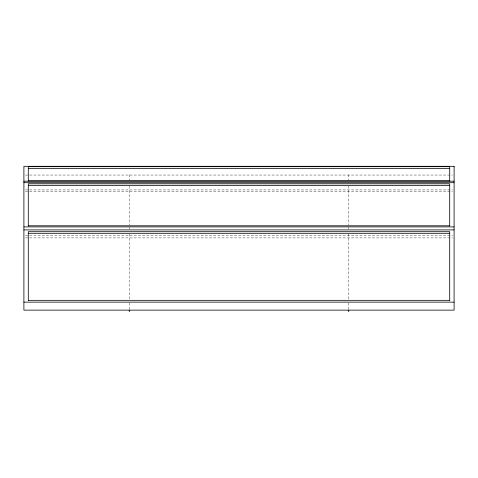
<?xml version="1.0" encoding="UTF-8"?>
<svg xmlns="http://www.w3.org/2000/svg" width="478" height="478" viewBox="0 0 478 478"><rect width="100%" height="100%" fill="white"/><g stroke="black" fill="none" stroke-linecap="round" stroke-linejoin="round"><path stroke-width="0.36" stroke-dasharray="2.39 1.79" d="M25.394 175.056L452.606 175.056M25.394 189.927L452.606 189.927M25.394 191.2L452.606 191.2M25.394 235.385L452.606 235.385M25.394 237.901L452.606 237.901M348.743 174.733L348.743 179.943M348.743 186.097L348.743 224.833M348.743 227.343L348.743 229.016M348.743 233.951L348.743 299.497M348.743 302.879L348.743 310.222M129.257 174.733L129.257 179.943M129.257 186.097L129.257 224.833M129.257 227.343L129.257 229.016M129.257 233.951L129.257 299.497M129.257 302.879L129.257 309.589"/><path stroke-width="0.72" d="M28.292 168.429L449.708 168.429M28.292 180.804L449.708 180.804M23.9 181.174L454.1 181.174M23.9 182.704L454.1 182.704M28.292 185.506L449.708 185.506M28.292 225.783L449.708 225.783M23.9 226.889L454.1 226.889M23.9 229.9L454.1 229.9M28.292 233.306L449.708 233.306M28.292 300.327L449.708 300.327M23.9 302.132L454.1 302.132M449.708 181.066L449.708 166.679L28.292 166.679L28.292 181.066M449.708 226.01L449.708 183.809L28.292 183.809L28.292 226.01M449.708 300.435L449.708 231.705L28.292 231.705L28.292 300.435M348.743 310.222L348.743 311.692M129.257 310.222L129.257 311.692M454.1 166.308L23.9 166.308L23.9 310.132L454.1 310.132L454.1 166.308"/></g></svg>
